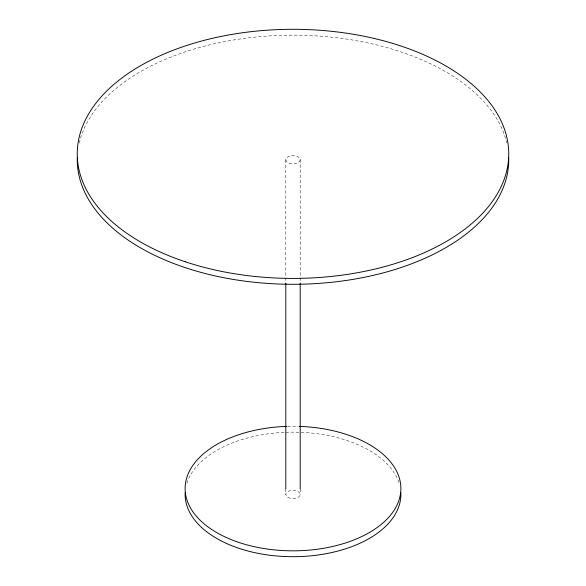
<?xml version="1.0" encoding="UTF-8"?>
<svg xmlns="http://www.w3.org/2000/svg" width="586" height="586" viewBox="0 0 586 586"><rect width="100%" height="100%" fill="white"/><g stroke="black" fill="none" stroke-linecap="round" stroke-linejoin="round"><path stroke-width="0.44" stroke-dasharray="2.93 2.2" d="M300.193 159.729A7.193 4.153 0 0 1 289.403 163.326A7.193 4.153 0 0 1 289.403 156.132A7.193 4.153 0 0 1 300.193 159.729L300.193 276.782M300.193 277.698L300.193 283.185M300.193 488.936L300.193 494.423M285.807 159.729L285.807 276.782M285.807 277.698L285.807 283.185M285.807 488.936L285.807 494.423M186.861 483.311A107.868 62.277 0 0 1 284.84 432.322M285.748 432.285A107.868 62.277 0 0 1 300.252 432.285M301.16 432.322A107.868 62.277 0 0 1 399.139 483.311M287.565 426.352A107.868 62.277 0 0 1 298.435 426.352M79.205 143.035A215.743 124.554 0 0 1 293 35.175A215.743 124.554 0 0 1 506.795 143.035M287.916 497.36A7.193 4.153 0 0 0 299.944 495.492A7.193 4.153 0 0 0 291.139 490.409A7.193 4.153 0 0 0 287.916 497.36"/><path stroke-width="0.88" d="M300.193 283.185L300.193 488.936M285.807 283.185L285.807 488.936M299.343 426.381A107.868 62.277 0 0 1 385.346 520.742A107.868 62.277 0 0 1 200.654 520.742A107.868 62.277 0 0 1 286.657 426.381M400.831 492.716A107.868 62.277 0 0 1 293 556.7A107.868 62.277 0 0 1 185.169 492.716M508.721 157.986A215.743 124.554 0 0 1 293 284.291A215.743 124.554 0 0 1 77.279 157.986M185.132 261.73A215.743 124.554 0 0 0 508.743 153.854A215.743 124.554 0 0 0 185.132 45.986A215.743 124.554 0 0 0 185.132 261.73"/></g></svg>
